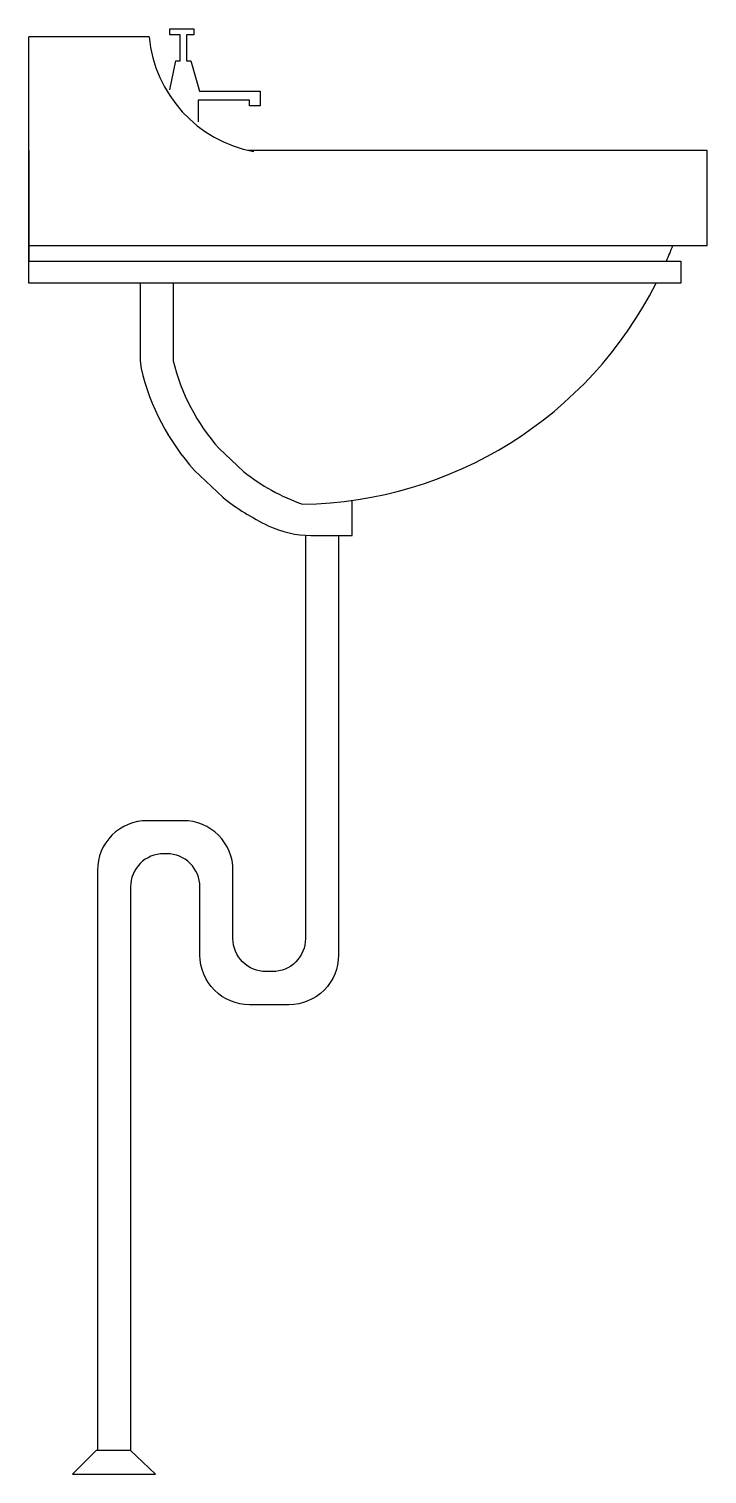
# Model space of a CAD drawing. Extents: x 0 to 410, y 0 to 874.
import ezdxf

# ---------------------------------------------------------------- set-up
doc = ezdxf.new("R2010")
doc.units = 0
doc.header["$LTSCALE"] = 100
doc.layers.get('0').update_dxf_attribs({"linetype": 'CONTINUOUS'})

msp = doc.modelspace()

# ---------------------------------------------------------------- linework, layer by layer
at = {"color": 0}
for p, q in [((87.25, 719.8), (87.25, 672.91)), ((26.35, 0), (76.44, 0))]:
    msp.add_line(p, q, dxfattribs=at)
for points in [[(85.11, 836.67), (88.77, 854.25), (91.52, 854.25), (91.52, 870.07), (85.11, 870.07), (85.11, 873.58), (99.76, 873.58), (99.76, 870.07), (95.18, 870.07), (95.18, 854.25), (97.93, 854.25), (103.15, 835.88), (139.76, 835.88), (139.76, 827.09), (133.35, 827.09), (133.35, 830.6), (102.24, 830.6), (102.24, 817.42)], [(0, 742.6), (0, 868.71)], [(72.66, 868.71), (0, 868.71)], [(0, 800.06), (0, 742.6), (410, 742.6), (410, 800.06)], [(410, 800.06), (132.83, 800.06)], [(26.35, 0), (40.91, 14.5), (61.29, 14.5), (76.44, 0)]]:
    msp.add_lwpolyline(points, dxfattribs=at)
msp.add_lwpolyline([(0, 742.6), (0, 733.22), (394.07, 733.22), (394.07, 719.8), (0, 719.8)], close=True, dxfattribs=at)
for points in [[(385.45, 733.22, 0.010401), (389.27, 742.6)], [(67.25, 719.8), (67.25, 672.91), (67.8, 668.26, 0.124485), (100.08, 606.66), (117.24, 590.43, 0.057226), (144.67, 573.26, 0.111746), (170.51, 567.41), (195.37, 567.41), (195.37, 588.56)], [(87.25, 672.91, 0.124485), (114.98, 620), (129.72, 606.06, 0.084417), (165.47, 586.28, 0.278942), (379.17, 719.8)], [(167.21, 567.41), (167.21, 323.74, -0.414214), (147.21, 303.74), (143.37, 303.74, -0.414214), (123.37, 323.74), (123.37, 364.97, 0.414214), (93.37, 394.97), (71.44, 394.97, 0.414214), (41.44, 364.97), (41.44, 14.5)], [(187.21, 567.41), (187.21, 313.74, -0.414214), (157.21, 283.74), (133.37, 283.74, -0.414214), (103.37, 313.74), (103.37, 354.97, 0.414214), (83.37, 374.97), (81.44, 374.97, 0.414214), (61.44, 354.97), (61.44, 14.43)]]:
    msp.add_lwpolyline(points, format="xyb", dxfattribs=at)
msp.add_arc((150.47, 876.22), 78.17, 185.50794, 259.25035, dxfattribs=at)

doc.saveas('drawing.dxf')
